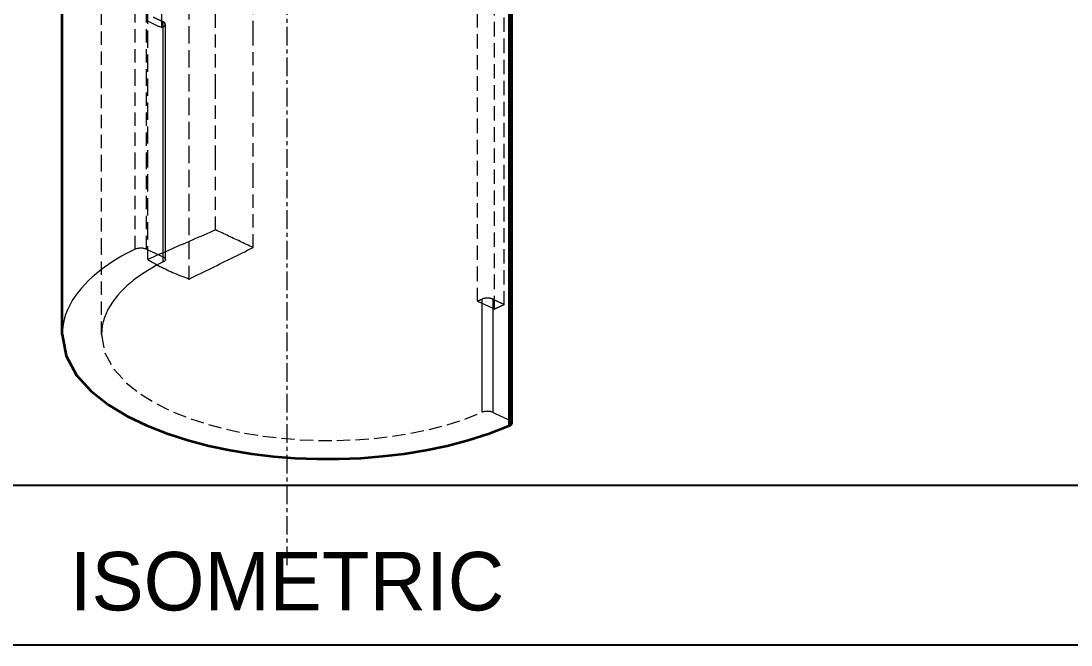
# Model space of a CAD drawing. Header units: millimetres. Extents: x 10 to 410, y 10 to 287.
# Drawn here: x 330.99 to 370.5, y 91 to 114.47 of the extents above; entities that cross this region are included whole.
import ezdxf
from ezdxf.enums import TextEntityAlignment as Align

# ---------------------------------------------------------------- set-up
doc = ezdxf.new("R2010")
doc.units = ezdxf.units.MM
doc.linetypes.add('CENTER', pattern=[1.15, 0.7, -0.15, 0.15, -0.15])
doc.linetypes.add('DASHED', pattern=[0.75, 0.5, -0.25])
for name, color, linetype, lineweight in [('CENTER', 4, 'CENTER', 13), ('HIDDEN', 8, 'DASHED', 18), ('TITLE_BLOCK', 7, 'CONTINUOUS', 25), ('VISIBLE', 7, 'CONTINUOUS', 35)]:
    doc.layers.add(name, color=color, linetype=linetype, lineweight=lineweight)

msp = doc.modelspace()

# ---------------------------------------------------------------- linework, layer by layer
at = {"layer": 'CENTER'}
msp.add_line((341, 94), (341, 178), dxfattribs=at)
at = {"layer": 'HIDDEN'}
for points in [[(335.284, 105.892), (335.284, 109.025), (335.284, 112.159), (335.284, 115.292), (335.284, 118.425), (335.284, 121.558), (335.284, 124.692), (335.284, 127.825), (335.284, 130.958), (335.284, 134.091), (335.284, 137.225), (335.284, 140.358), (335.284, 143.491), (335.284, 146.624), (335.284, 149.758), (335.284, 152.891), (335.284, 156.024), (335.284, 159.157), (335.284, 162.291), (335.284, 165.424), (335.284, 168.557), (335.284, 171.69), (335.284, 174.824), (335.284, 177.957)], [(335.71, 105.894), (335.71, 109.028), (335.71, 112.161), (335.71, 115.294), (335.71, 118.427), (335.71, 121.561), (335.71, 124.694), (335.71, 127.827), (335.71, 130.96), (335.71, 134.094), (335.71, 137.227), (335.71, 140.36), (335.71, 143.493), (335.71, 146.627), (335.71, 149.76), (335.71, 152.893), (335.71, 156.026), (335.71, 159.16), (335.71, 162.293), (335.71, 165.426), (335.71, 168.559), (335.71, 171.693), (335.71, 174.826), (335.71, 177.959)], [(334.02, 102.673), (334.02, 105.806), (334.02, 108.94), (334.02, 112.073), (334.02, 115.206), (334.02, 118.339), (334.02, 121.473), (334.02, 124.606), (334.02, 127.739), (334.02, 130.873), (334.02, 134.006), (334.02, 137.139), (334.02, 140.272), (334.02, 143.406), (334.02, 146.539), (334.02, 149.672), (334.02, 152.805), (334.02, 155.939), (334.02, 159.072), (334.02, 162.205), (334.02, 165.338), (334.02, 168.472), (334.02, 171.605), (334.02, 174.738)], [(349.376, 99.452), (349.376, 102.585), (349.376, 105.719), (349.376, 108.852), (349.376, 111.985), (349.376, 115.118), (349.376, 118.252), (349.376, 121.385), (349.376, 124.518), (349.376, 127.651), (349.376, 130.785), (349.376, 133.918), (349.376, 137.051), (349.376, 140.184), (349.376, 143.318), (349.376, 146.451), (349.376, 149.584), (349.376, 152.717), (349.376, 155.851), (349.376, 158.984), (349.376, 162.117), (349.376, 165.25), (349.376, 168.384), (349.376, 171.517)], [(338.313, 106.612), (338.313, 109.289), (338.313, 111.967), (338.313, 114.644), (338.313, 117.322), (338.313, 119.999), (338.313, 122.677), (338.313, 125.354), (338.313, 128.032), (338.313, 130.709), (338.313, 133.387), (338.313, 136.064), (338.313, 138.742), (338.313, 141.419), (338.313, 144.097), (338.313, 146.774), (338.313, 149.452), (338.313, 152.129), (338.313, 154.807), (338.313, 157.484), (338.313, 160.162), (338.313, 162.839), (338.313, 165.517), (338.313, 168.194)], [(339.722, 105.948), (339.722, 108.625), (339.722, 111.303), (339.722, 113.98), (339.722, 116.658), (339.722, 119.335), (339.722, 122.013), (339.722, 124.69), (339.722, 127.368), (339.722, 130.045), (339.722, 132.723), (339.722, 135.4), (339.722, 138.078), (339.722, 140.755), (339.722, 143.433), (339.722, 146.11), (339.722, 148.788), (339.722, 151.465), (339.722, 154.143), (339.722, 156.82), (339.722, 159.498), (339.722, 162.175), (339.722, 164.853), (339.722, 167.53)], [(336.284, 114.222), (336.284, 114.763), (336.284, 115.304), (336.284, 115.845), (336.284, 116.387), (336.284, 116.928), (336.284, 117.469), (336.284, 118.01), (336.284, 118.551), (336.284, 119.093), (336.284, 119.634), (336.284, 120.175), (336.284, 120.716), (336.284, 121.257), (336.284, 121.799), (336.284, 122.34), (336.284, 122.881), (336.284, 123.422), (336.284, 123.963), (336.284, 124.505), (336.284, 125.046), (336.284, 125.587), (336.284, 126.128), (336.284, 126.669)], [(335.762, 105.5), (335.762, 106.402), (335.762, 107.303), (335.762, 108.204), (335.762, 109.106), (335.762, 110.007), (335.762, 110.908), (335.762, 111.809), (335.762, 112.711), (335.762, 113.612), (335.762, 114.513), (335.762, 115.415), (335.762, 116.316), (335.762, 117.217), (335.762, 118.118), (335.762, 119.02), (335.762, 119.921), (335.762, 120.822), (335.762, 121.724), (335.762, 122.625), (335.762, 123.526), (335.762, 124.427), (335.762, 125.329), (335.762, 126.23)], [(337.323, 104.765), (337.323, 105.666), (337.323, 106.567), (337.323, 107.469), (337.323, 108.37), (337.323, 109.271), (337.323, 110.172), (337.323, 111.074), (337.323, 111.975), (337.323, 112.876), (337.323, 113.778), (337.323, 114.679), (337.323, 115.58), (337.323, 116.481), (337.323, 117.383), (337.323, 118.284), (337.323, 119.185), (337.323, 120.087), (337.323, 120.988), (337.323, 121.889), (337.323, 122.79), (337.323, 123.692), (337.323, 124.593), (337.323, 125.494)], [(348.165, 103.937), (348.165, 104.732), (348.165, 105.528), (348.165, 106.323), (348.165, 107.118), (348.165, 107.913), (348.165, 108.709), (348.165, 109.504), (348.165, 110.299), (348.165, 111.094), (348.165, 111.89), (348.165, 112.685), (348.165, 113.48), (348.165, 114.276), (348.165, 115.071), (348.165, 115.866), (348.165, 116.661), (348.165, 117.457), (348.165, 118.252), (348.165, 119.047), (348.165, 119.842), (348.165, 120.638), (348.165, 121.433), (348.165, 122.228)], [(348.802, 103.637), (348.802, 104.429), (348.802, 105.221), (348.802, 106.013), (348.802, 106.805), (348.802, 107.596), (348.802, 108.388), (348.802, 109.18), (348.802, 109.972), (348.802, 110.764), (348.802, 111.556), (348.802, 112.348), (348.802, 113.14), (348.802, 113.932), (348.802, 114.724), (348.802, 115.516), (348.802, 116.308), (348.802, 117.1), (348.802, 117.892), (348.802, 118.684), (348.802, 119.476), (348.802, 120.268), (348.802, 121.06), (348.802, 121.852)], [(349.171, 103.807), (349.171, 104.599), (349.171, 105.391), (349.171, 106.182), (349.171, 106.974), (349.171, 107.766), (349.171, 108.557), (349.171, 109.349), (349.171, 110.14), (349.171, 110.932), (349.171, 111.724), (349.171, 112.515), (349.171, 113.307), (349.171, 114.098), (349.171, 114.89), (349.171, 115.682), (349.171, 116.473), (349.171, 117.265), (349.171, 118.056), (349.171, 118.848), (349.171, 119.64), (349.171, 120.431), (349.171, 121.223), (349.171, 122.014)], [(335.967, 114.617), (335.983, 114.61), (335.999, 114.602), (336.015, 114.594), (336.032, 114.587), (336.048, 114.579), (336.064, 114.572), (336.08, 114.564), (336.096, 114.557), (336.112, 114.549), (336.128, 114.542), (336.144, 114.534), (336.16, 114.526), (336.176, 114.519), (336.192, 114.511), (336.208, 114.504), (336.224, 114.496), (336.24, 114.489), (336.256, 114.481), (336.272, 114.473), (336.288, 114.466), (336.304, 114.458), (336.32, 114.451), (336.336, 114.443)], [(335.704, 114.495), (335.729, 114.483), (335.755, 114.471), (335.78, 114.459), (335.805, 114.448), (335.83, 114.436), (335.856, 114.424), (335.881, 114.412), (335.906, 114.4), (335.931, 114.388), (335.956, 114.376), (335.982, 114.364), (336.007, 114.353), (336.032, 114.341), (336.057, 114.329), (336.082, 114.317), (336.108, 114.305), (336.133, 114.293), (336.158, 114.281), (336.183, 114.269), (336.208, 114.257), (336.234, 114.246), (336.259, 114.234), (336.284, 114.222)], [(336.341, 114.251), (336.339, 114.249), (336.336, 114.248), (336.334, 114.247), (336.331, 114.246), (336.329, 114.244), (336.326, 114.243), (336.324, 114.242), (336.321, 114.241), (336.319, 114.239), (336.316, 114.238), (336.314, 114.237), (336.311, 114.236), (336.309, 114.234), (336.306, 114.233), (336.304, 114.232), (336.301, 114.231), (336.299, 114.229), (336.296, 114.228), (336.294, 114.227), (336.291, 114.226), (336.289, 114.224), (336.287, 114.223), (336.284, 114.222)], [(336.422, 114.346), (336.422, 114.352), (336.421, 114.358), (336.42, 114.363), (336.418, 114.369), (336.416, 114.374), (336.413, 114.38), (336.41, 114.385), (336.407, 114.39), (336.403, 114.395), (336.399, 114.399), (336.395, 114.403), (336.391, 114.408), (336.386, 114.412), (336.382, 114.415), (336.377, 114.419), (336.372, 114.423), (336.367, 114.426), (336.362, 114.429), (336.357, 114.432), (336.352, 114.435), (336.347, 114.438), (336.342, 114.441), (336.336, 114.443)], [(336.336, 105.599), (336.336, 105.983), (336.336, 106.368), (336.336, 106.753), (336.336, 107.137), (336.336, 107.522), (336.336, 107.906), (336.336, 108.291), (336.336, 108.675), (336.336, 109.06), (336.336, 109.444), (336.336, 109.829), (336.336, 110.213), (336.336, 110.598), (336.336, 110.982), (336.336, 111.367), (336.336, 111.752), (336.336, 112.136), (336.336, 112.521), (336.336, 112.905), (336.336, 113.29), (336.336, 113.674), (336.336, 114.059), (336.336, 114.443)], [(336.341, 114.251), (336.347, 114.253), (336.352, 114.256), (336.356, 114.259), (336.361, 114.262), (336.366, 114.265), (336.371, 114.268), (336.376, 114.271), (336.38, 114.275), (336.385, 114.278), (336.389, 114.282), (336.393, 114.286), (336.397, 114.29), (336.401, 114.294), (336.404, 114.298), (336.408, 114.303), (336.411, 114.308), (336.414, 114.313), (336.416, 114.318), (336.418, 114.323), (336.42, 114.329), (336.421, 114.334), (336.422, 114.34), (336.422, 114.346)], [(336.341, 105.406), (336.341, 105.791), (336.341, 106.175), (336.341, 106.56), (336.341, 106.944), (336.341, 107.329), (336.341, 107.714), (336.341, 108.098), (336.341, 108.483), (336.341, 108.867), (336.341, 109.252), (336.341, 109.636), (336.341, 110.021), (336.341, 110.405), (336.341, 110.79), (336.341, 111.174), (336.341, 111.559), (336.341, 111.943), (336.341, 112.328), (336.341, 112.712), (336.341, 113.097), (336.341, 113.482), (336.341, 113.866), (336.341, 114.251)], [(336.422, 105.501), (336.422, 105.886), (336.422, 106.27), (336.422, 106.655), (336.422, 107.039), (336.422, 107.424), (336.422, 107.809), (336.422, 108.193), (336.422, 108.578), (336.422, 108.962), (336.422, 109.347), (336.422, 109.731), (336.422, 110.116), (336.422, 110.5), (336.422, 110.885), (336.422, 111.269), (336.422, 111.654), (336.422, 112.038), (336.422, 112.423), (336.422, 112.808), (336.422, 113.192), (336.422, 113.577), (336.422, 113.961), (336.422, 114.346)], [(338.313, 106.612), (338.202, 106.564), (338.091, 106.515), (337.98, 106.467), (337.869, 106.419), (337.758, 106.37), (337.647, 106.322), (337.537, 106.274), (337.426, 106.225), (337.315, 106.177), (337.204, 106.129), (337.093, 106.08), (336.982, 106.032), (336.871, 105.984), (336.76, 105.935), (336.65, 105.887), (336.539, 105.839), (336.428, 105.79), (336.317, 105.742), (336.206, 105.694), (336.095, 105.645), (335.984, 105.597), (335.873, 105.549), (335.762, 105.5)], [(339.722, 105.948), (339.661, 105.977), (339.599, 106.005), (339.538, 106.034), (339.477, 106.063), (339.415, 106.092), (339.354, 106.121), (339.293, 106.15), (339.232, 106.179), (339.17, 106.208), (339.109, 106.236), (339.048, 106.265), (338.987, 106.294), (338.925, 106.323), (338.864, 106.352), (338.803, 106.381), (338.742, 106.41), (338.68, 106.439), (338.619, 106.467), (338.558, 106.496), (338.497, 106.525), (338.435, 106.554), (338.374, 106.583), (338.313, 106.612)], [(335.284, 105.892), (335.111, 105.805), (334.941, 105.714), (334.772, 105.619), (334.606, 105.521), (334.442, 105.418), (334.28, 105.311), (334.122, 105.199), (333.968, 105.083), (333.817, 104.962), (333.671, 104.835), (333.529, 104.703), (333.393, 104.565), (333.264, 104.422), (333.141, 104.272), (333.026, 104.117), (332.921, 103.954), (332.825, 103.786), (332.741, 103.612), (332.67, 103.432), (332.614, 103.247), (332.572, 103.058), (332.547, 102.866), (332.538, 102.673)], [(335.284, 105.892), (335.301, 105.9), (335.319, 105.907), (335.337, 105.913), (335.355, 105.918), (335.374, 105.922), (335.393, 105.926), (335.411, 105.929), (335.43, 105.931), (335.449, 105.933), (335.468, 105.935), (335.487, 105.935), (335.506, 105.935), (335.525, 105.935), (335.544, 105.934), (335.563, 105.932), (335.582, 105.93), (335.601, 105.927), (335.619, 105.923), (335.638, 105.919), (335.656, 105.914), (335.674, 105.908), (335.692, 105.902), (335.71, 105.894)], [(335.71, 105.894), (335.737, 105.881), (335.764, 105.869), (335.791, 105.856), (335.819, 105.843), (335.846, 105.83), (335.873, 105.817), (335.9, 105.804), (335.928, 105.792), (335.955, 105.779), (335.982, 105.766), (336.009, 105.753), (336.037, 105.74), (336.064, 105.727), (336.091, 105.715), (336.118, 105.702), (336.146, 105.689), (336.173, 105.676), (336.2, 105.663), (336.227, 105.65), (336.254, 105.637), (336.282, 105.625), (336.309, 105.612), (336.336, 105.599)], [(337.323, 104.765), (337.428, 104.816), (337.532, 104.868), (337.636, 104.919), (337.74, 104.97), (337.845, 105.022), (337.949, 105.073), (338.053, 105.125), (338.158, 105.176), (338.262, 105.228), (338.366, 105.279), (338.47, 105.33), (338.575, 105.382), (338.679, 105.433), (338.783, 105.485), (338.888, 105.536), (338.992, 105.588), (339.096, 105.639), (339.2, 105.69), (339.305, 105.742), (339.409, 105.793), (339.513, 105.845), (339.618, 105.896), (339.722, 105.948)], [(335.762, 105.5), (335.827, 105.461), (335.891, 105.423), (335.957, 105.386), (336.022, 105.349), (336.088, 105.313), (336.154, 105.277), (336.221, 105.242), (336.288, 105.208), (336.355, 105.175), (336.422, 105.142), (336.49, 105.109), (336.558, 105.078), (336.627, 105.046), (336.695, 105.016), (336.764, 104.986), (336.833, 104.956), (336.903, 104.927), (336.972, 104.899), (337.042, 104.871), (337.112, 104.844), (337.182, 104.817), (337.253, 104.791), (337.323, 104.765)], [(336.336, 105.599), (336.342, 105.596), (336.347, 105.594), (336.352, 105.591), (336.357, 105.588), (336.362, 105.585), (336.367, 105.582), (336.372, 105.578), (336.377, 105.575), (336.382, 105.571), (336.386, 105.567), (336.391, 105.563), (336.395, 105.559), (336.399, 105.555), (336.403, 105.55), (336.407, 105.546), (336.41, 105.541), (336.413, 105.536), (336.416, 105.53), (336.418, 105.525), (336.42, 105.519), (336.421, 105.513), (336.422, 105.507), (336.422, 105.501)], [(336.422, 105.501), (336.422, 105.496), (336.421, 105.49), (336.42, 105.484), (336.418, 105.479), (336.416, 105.474), (336.414, 105.469), (336.411, 105.464), (336.408, 105.459), (336.404, 105.454), (336.401, 105.45), (336.397, 105.446), (336.393, 105.441), (336.389, 105.438), (336.385, 105.434), (336.38, 105.43), (336.376, 105.427), (336.371, 105.423), (336.366, 105.42), (336.361, 105.417), (336.356, 105.414), (336.352, 105.412), (336.347, 105.409), (336.341, 105.406)], [(336.341, 105.406), (336.195, 105.332), (336.051, 105.255), (335.908, 105.174), (335.767, 105.09), (335.629, 105.003), (335.492, 104.912), (335.359, 104.817), (335.228, 104.718), (335.1, 104.615), (334.977, 104.507), (334.857, 104.395), (334.742, 104.278), (334.633, 104.156), (334.529, 104.029), (334.432, 103.897), (334.343, 103.759), (334.263, 103.617), (334.192, 103.469), (334.132, 103.316), (334.084, 103.16), (334.049, 102.999), (334.027, 102.837), (334.02, 102.673)], [(348.165, 103.937), (348.172, 103.94), (348.18, 103.943), (348.187, 103.946), (348.195, 103.95), (348.202, 103.953), (348.21, 103.956), (348.218, 103.959), (348.225, 103.962), (348.233, 103.965), (348.24, 103.968), (348.248, 103.972), (348.255, 103.975), (348.263, 103.978), (348.27, 103.981), (348.278, 103.984), (348.285, 103.987), (348.293, 103.991), (348.3, 103.994), (348.308, 103.997), (348.315, 104), (348.323, 104.003), (348.33, 104.007), (348.337, 104.01)], [(348.165, 103.937), (348.193, 103.924), (348.22, 103.911), (348.248, 103.898), (348.276, 103.885), (348.303, 103.872), (348.331, 103.859), (348.359, 103.846), (348.386, 103.833), (348.414, 103.82), (348.442, 103.807), (348.47, 103.793), (348.497, 103.78), (348.525, 103.767), (348.553, 103.754), (348.58, 103.741), (348.608, 103.728), (348.636, 103.715), (348.664, 103.702), (348.691, 103.689), (348.719, 103.676), (348.747, 103.663), (348.774, 103.65), (348.802, 103.637)], [(348.75, 104.006), (348.733, 104.013), (348.715, 104.02), (348.698, 104.025), (348.68, 104.03), (348.662, 104.034), (348.644, 104.038), (348.626, 104.041), (348.608, 104.043), (348.59, 104.045), (348.571, 104.046), (348.553, 104.047), (348.535, 104.047), (348.516, 104.047), (348.498, 104.046), (348.48, 104.044), (348.462, 104.042), (348.443, 104.04), (348.425, 104.036), (348.407, 104.032), (348.389, 104.028), (348.372, 104.023), (348.355, 104.017), (348.337, 104.01)], [(348.337, 99.752), (348.337, 99.937), (348.337, 100.122), (348.337, 100.307), (348.337, 100.492), (348.337, 100.677), (348.337, 100.862), (348.337, 101.048), (348.337, 101.233), (348.337, 101.418), (348.337, 101.603), (348.337, 101.788), (348.337, 101.973), (348.337, 102.159), (348.337, 102.344), (348.337, 102.529), (348.337, 102.714), (348.337, 102.899), (348.337, 103.084), (348.337, 103.269), (348.337, 103.455), (348.337, 103.64), (348.337, 103.825), (348.337, 104.01)], [(348.75, 104.006), (348.768, 103.997), (348.786, 103.989), (348.804, 103.98), (348.823, 103.971), (348.841, 103.963), (348.859, 103.954), (348.878, 103.946), (348.896, 103.937), (348.914, 103.928), (348.933, 103.92), (348.951, 103.911), (348.969, 103.902), (348.987, 103.894), (349.006, 103.885), (349.024, 103.877), (349.042, 103.868), (349.061, 103.859), (349.079, 103.851), (349.097, 103.842), (349.116, 103.833), (349.134, 103.825), (349.152, 103.816), (349.171, 103.807)], [(348.75, 99.748), (348.75, 99.933), (348.75, 100.118), (348.75, 100.303), (348.75, 100.488), (348.75, 100.673), (348.75, 100.858), (348.75, 101.044), (348.75, 101.229), (348.75, 101.414), (348.75, 101.599), (348.75, 101.784), (348.75, 101.969), (348.75, 102.154), (348.75, 102.34), (348.75, 102.525), (348.75, 102.71), (348.75, 102.895), (348.75, 103.08), (348.75, 103.265), (348.75, 103.45), (348.75, 103.636), (348.75, 103.821), (348.75, 104.006)], [(348.802, 103.637), (348.818, 103.644), (348.834, 103.652), (348.85, 103.659), (348.866, 103.666), (348.882, 103.674), (348.898, 103.681), (348.914, 103.689), (348.93, 103.696), (348.946, 103.704), (348.962, 103.711), (348.978, 103.718), (348.994, 103.726), (349.01, 103.733), (349.026, 103.741), (349.042, 103.748), (349.058, 103.756), (349.074, 103.763), (349.09, 103.77), (349.106, 103.778), (349.122, 103.785), (349.138, 103.793), (349.154, 103.8), (349.171, 103.807)], [(334.02, 102.673), (334.147, 101.989), (334.482, 101.379), (334.952, 100.862), (335.5, 100.43), (336.097, 100.067), (336.726, 99.761), (337.376, 99.505), (338.041, 99.29), (338.717, 99.113), (339.402, 98.969), (340.092, 98.857), (340.786, 98.775), (341.483, 98.72), (342.181, 98.693), (342.88, 98.692), (343.579, 98.719), (344.276, 98.772), (344.97, 98.854), (345.66, 98.965), (346.345, 99.107), (347.021, 99.283), (347.687, 99.497), (348.337, 99.752)], [(348.75, 99.748), (348.733, 99.755), (348.715, 99.761), (348.698, 99.767), (348.68, 99.772), (348.662, 99.776), (348.644, 99.78), (348.626, 99.782), (348.608, 99.785), (348.59, 99.787), (348.571, 99.788), (348.553, 99.788), (348.535, 99.789), (348.516, 99.788), (348.498, 99.787), (348.48, 99.786), (348.462, 99.784), (348.443, 99.781), (348.425, 99.778), (348.407, 99.774), (348.389, 99.77), (348.372, 99.764), (348.355, 99.758), (348.337, 99.752)], [(348.75, 99.748), (348.777, 99.735), (348.804, 99.722), (348.831, 99.709), (348.858, 99.696), (348.886, 99.683), (348.913, 99.671), (348.94, 99.658), (348.967, 99.645), (348.995, 99.632), (349.022, 99.619), (349.049, 99.606), (349.076, 99.593), (349.104, 99.581), (349.131, 99.568), (349.158, 99.555), (349.185, 99.542), (349.213, 99.529), (349.24, 99.516), (349.267, 99.504), (349.294, 99.491), (349.322, 99.478), (349.349, 99.465), (349.376, 99.452)], [(349.462, 99.355), (349.462, 99.361), (349.461, 99.366), (349.46, 99.372), (349.458, 99.378), (349.456, 99.383), (349.453, 99.389), (349.45, 99.394), (349.447, 99.399), (349.443, 99.404), (349.439, 99.408), (349.435, 99.412), (349.431, 99.417), (349.426, 99.421), (349.422, 99.424), (349.417, 99.428), (349.412, 99.432), (349.407, 99.435), (349.402, 99.438), (349.397, 99.441), (349.392, 99.444), (349.387, 99.447), (349.381, 99.45), (349.376, 99.452)]]:
    msp.add_lwpolyline(points, dxfattribs=at)
at = {"layer": 'TITLE_BLOCK'}
msp.add_lwpolyline([(278, 91), (404, 91), (404, 97), (278, 97)], close=True, dxfattribs=at)
at = {"layer": 'VISIBLE'}
for points in [[(332.538, 102.673), (332.538, 105.806), (332.538, 108.94), (332.538, 112.073), (332.538, 115.206), (332.538, 118.339), (332.538, 121.473), (332.538, 124.606), (332.538, 127.739), (332.538, 130.873), (332.538, 134.006), (332.538, 137.139), (332.538, 140.272), (332.538, 143.406), (332.538, 146.539), (332.538, 149.672), (332.538, 152.805), (332.538, 155.939), (332.538, 159.072), (332.538, 162.205), (332.538, 165.338), (332.538, 168.472), (332.538, 171.605), (332.538, 174.738)], [(349.368, 99.253), (349.368, 102.387), (349.368, 105.52), (349.368, 108.653), (349.368, 111.786), (349.368, 114.92), (349.368, 118.053), (349.368, 121.186), (349.368, 124.319), (349.368, 127.453), (349.368, 130.586), (349.368, 133.719), (349.368, 136.852), (349.368, 139.986), (349.368, 143.119), (349.368, 146.252), (349.368, 149.385), (349.368, 152.519), (349.368, 155.652), (349.368, 158.785), (349.368, 161.918), (349.368, 165.052), (349.368, 168.185), (349.368, 171.318)], [(349.462, 99.355), (349.462, 102.488), (349.462, 105.621), (349.462, 108.754), (349.462, 111.888), (349.462, 115.021), (349.462, 118.154), (349.462, 121.287), (349.462, 124.421), (349.462, 127.554), (349.462, 130.687), (349.462, 133.82), (349.462, 136.954), (349.462, 140.087), (349.462, 143.22), (349.462, 146.353), (349.462, 149.487), (349.462, 152.62), (349.462, 155.753), (349.462, 158.886), (349.462, 162.02), (349.462, 165.153), (349.462, 168.286), (349.462, 171.419)], [(332.538, 102.673), (332.687, 101.87), (333.082, 101.152), (333.634, 100.545), (334.279, 100.037), (334.981, 99.611), (335.72, 99.252), (336.485, 98.951), (337.267, 98.699), (338.062, 98.491), (338.866, 98.323), (339.677, 98.192), (340.493, 98.095), (341.312, 98.032), (342.133, 98), (342.955, 98), (343.776, 98.032), (344.595, 98.096), (345.411, 98.192), (346.222, 98.324), (347.027, 98.492), (347.821, 98.7), (348.604, 98.952), (349.368, 99.253)], [(349.368, 99.253), (349.374, 99.256), (349.379, 99.259), (349.385, 99.261), (349.391, 99.264), (349.396, 99.268), (349.402, 99.271), (349.407, 99.274), (349.412, 99.278), (349.417, 99.281), (349.422, 99.285), (349.427, 99.289), (349.432, 99.294), (349.436, 99.298), (349.441, 99.303), (349.445, 99.308), (349.448, 99.313), (349.452, 99.318), (349.455, 99.324), (349.457, 99.33), (349.459, 99.336), (349.461, 99.342), (349.462, 99.348), (349.462, 99.355)]]:
    msp.add_lwpolyline(points, dxfattribs=at)

# ---------------------------------------------------------------- texts
at = {"layer": 'TITLE_BLOCK'}
msp.add_text('ISOMETRIC', height=2.2, dxfattribs=at).set_placement((341, 93.4), align=Align.MIDDLE_CENTER)

doc.saveas('drawing.dxf')
